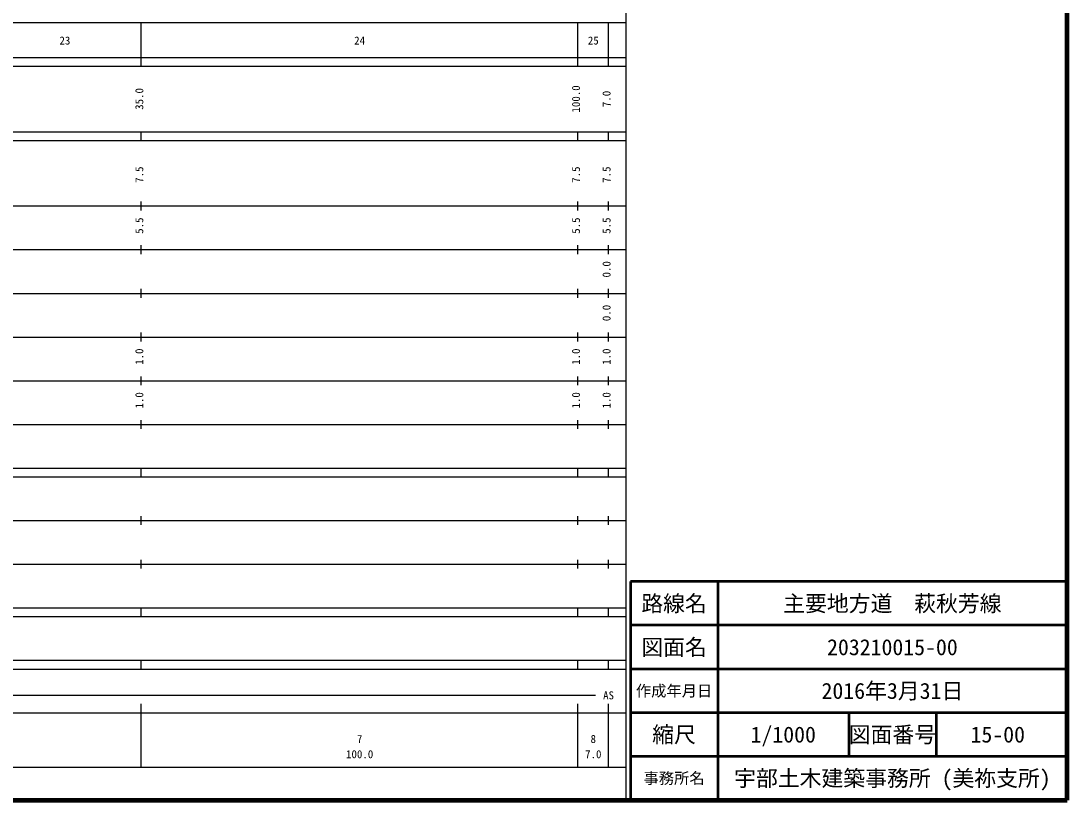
# Model space of a CAD drawing. Units: millimetres on the paper, enlarged 1000 times. Extents: x 40000 to 680000, y 20000 to 380000.
# Drawn here: x 440431 to 680000, y 20000 to 198357 of the extents above; entities that cross this region are included whole.
import ezdxf
from ezdxf.enums import TextEntityAlignment as Align

# ---------------------------------------------------------------- set-up
doc = ezdxf.new("R2010")
doc.units = ezdxf.units.MM
doc.header["$LTSCALE"] = 1000
for name, color, linetype, lineweight in [('M-TTL', 2, 'Continuous', 140), ('M-TTL-BAND', 7, 'Continuous', 25), ('M-TTL-FRAM', 2, 'Continuous', 50), ('M-TTL-LINE', 7, 'Continuous', 50)]:
    doc.layers.add(name, color=color, linetype=linetype, lineweight=lineweight)
doc.layers.add('M-TTL-TXT', color=7, linetype='Continuous')
doc.styles.add('ＭＳ ゴシック', font='')
doc.styles.get('ＭＳ ゴシック').set_extended_font_data('MS Gothic')

msp = doc.modelspace()

# ---------------------------------------------------------------- linework, layer by layer
at = {"layer": 'M-TTL'}
for p, q in [((680000, 20000), (680000, 380000)), ((40000, 20000), (680000, 20000))]:
    msp.add_line(p, q, dxfattribs=at)
at = {"layer": 'M-TTL-BAND'}
for p, q in [((579000, 20000), (579000, 370000)), ((68000, 198000), (579000, 198000)), ((468000, 188000), (468000, 198000)), ((568000, 188000), (568000, 198000)), ((575000, 188000), (575000, 198000)), ((40000, 190000), (579000, 190000)), ((40000, 188000), (579000, 188000)), ((40000, 173000), (579000, 173000)), ((468000, 171000), (468000, 173000)), ((568000, 171000), (568000, 173000)), ((575000, 171000), (575000, 173000)), ((40000, 171000), (579000, 171000)), ((40000, 156000), (579000, 156000)), ((468000, 155000), (468000, 157000)), ((568000, 155000), (568000, 157000)), ((575000, 155000), (575000, 157000)), ((468000, 145000), (468000, 147000)), ((568000, 145000), (568000, 147000)), ((575000, 145000), (575000, 147000)), ((46000, 146000), (579000, 146000)), ((468000, 135000), (468000, 137000)), ((568000, 135000), (568000, 137000)), ((575000, 135000), (575000, 137000)), ((52000, 136000), (579000, 136000)), ((468000, 125000), (468000, 127000)), ((568000, 125000), (568000, 127000)), ((575000, 125000), (575000, 127000)), ((46000, 126000), (579000, 126000)), ((52000, 116000), (579000, 116000)), ((468000, 115000), (468000, 117000)), ((568000, 115000), (568000, 117000)), ((575000, 115000), (575000, 117000)), ((46000, 106000), (579000, 106000)), ((468000, 105000), (468000, 107000)), ((568000, 105000), (568000, 107000)), ((575000, 105000), (575000, 107000)), ((40000, 96000), (579000, 96000)), ((468000, 94000), (468000, 96000)), ((568000, 94000), (568000, 96000)), ((575000, 94000), (575000, 96000)), ((40000, 94000), (579000, 94000)), ((49000, 84000), (579000, 84000)), ((468000, 83000), (468000, 85000)), ((568000, 83000), (568000, 85000)), ((575000, 83000), (575000, 85000)), ((468000, 73000), (468000, 75000)), ((568000, 73000), (568000, 75000)), ((575000, 73000), (575000, 75000)), ((40000, 74000), (579000, 74000)), ((40000, 64000), (579000, 64000)), ((468000, 62000), (468000, 64000)), ((568000, 62000), (568000, 64000)), ((575000, 62000), (575000, 64000)), ((40000, 62000), (579000, 62000)), ((40000, 52000), (579000, 52000)), ((468000, 50000), (468000, 52000)), ((568000, 50000), (568000, 52000)), ((575000, 50000), (575000, 52000)), ((40000, 50000), (579000, 50000)), ((71000, 44000), (572000, 44000)), ((468000, 27500), (468000, 42000)), ((568000, 27500), (568000, 42000)), ((575000, 27500), (575000, 42000)), ((40000, 40000), (579000, 40000)), ((68000, 27500), (579000, 27500))]:
    msp.add_line(p, q, dxfattribs=at)
at = {"layer": 'M-TTL-FRAM'}
for p, q in [((680000, 70000), (580000, 70000)), ((580000, 70000), (580000, 20000))]:
    msp.add_line(p, q, dxfattribs=at)
at = {"layer": 'M-TTL-LINE'}
for p, q in [((600000, 70000), (600000, 20000)), ((680000, 60000), (580000, 60000)), ((680000, 50000), (580000, 50000)), ((680000, 40000), (580000, 40000)), ((630000, 40000), (630000, 30000)), ((650000, 40000), (650000, 30000)), ((680000, 30000), (580000, 30000))]:
    msp.add_line(p, q, dxfattribs=at)

# ---------------------------------------------------------------- texts
at = {"layer": 'M-TTL-BAND', "style": 'ＭＳ ゴシック'}
for s, p in [('23', (450500, 192405)), ('24', (518000, 192405)), ('25', (571500, 192405)), ('AS', (575000, 42500)), ('7', (518000, 32523)), ('8', (571500, 32523)), ('100.0', (518000, 29033)), ('7.0', (571500, 29033))]:
    msp.add_text(s, height=1833, dxfattribs=at).set_placement(p, align=Align.BOTTOM_CENTER)
for s, p in [('35.0', (469000, 180500)), ('100.0', (569000, 180500)), ('7.0', (576000, 180500)), ('7.5', (469000, 163174)), ('7.5', (569000, 163174)), ('7.5', (576000, 163174)), ('5.5', (469000, 151500)), ('5.5', (569000, 151500)), ('5.5', (576000, 151500)), ('0.0', (576000, 141500)), ('0.0', (576000, 131500)), ('1.0', (469000, 121500)), ('1.0', (569000, 121500)), ('1.0', (576000, 121500)), ('1.0', (469000, 111500)), ('1.0', (569000, 111500)), ('1.0', (576000, 111500))]:
    msp.add_text(s, height=1833, rotation=90, dxfattribs=at).set_placement(p, align=Align.BOTTOM_CENTER)
at = {"layer": 'M-TTL-TXT', "style": 'ＭＳ ゴシック'}
for s, height, p in [('路線名', 3666, (590000, 65000)), ('路線名', 3666, (590000, 65000)), ('主要地方道\u3000萩秋芳線', 3666, (640000, 65000)), ('図面名', 3666, (590000, 55000)), ('図面名', 3666, (590000, 55000)), ('203210015-00', 3666, (640000, 55000)), ('作成年月日', 2566, (590000, 45000)), ('作成年月日', 2566, (590000, 45000)), ('2016年3月31日', 3666, (640000, 45000)), ('縮尺', 3666, (590000, 35000)), ('縮尺', 3666, (590000, 35000)), ('1/1000', 3666, (615000, 35000)), ('図面番号', 3666, (640000, 35000)), ('図面番号', 3666, (640000, 35000)), ('15-00', 3666, (664125, 35000)), ('事務所名', 2566, (590000, 25000)), ('事務所名', 2566, (590000, 25000)), ('宇部土木建築事務所 (美祢支所)', 3666, (640000, 25000))]:
    msp.add_text(s, height=height, dxfattribs=at).set_placement(p, align=Align.MIDDLE_CENTER)

doc.saveas('drawing.dxf')
